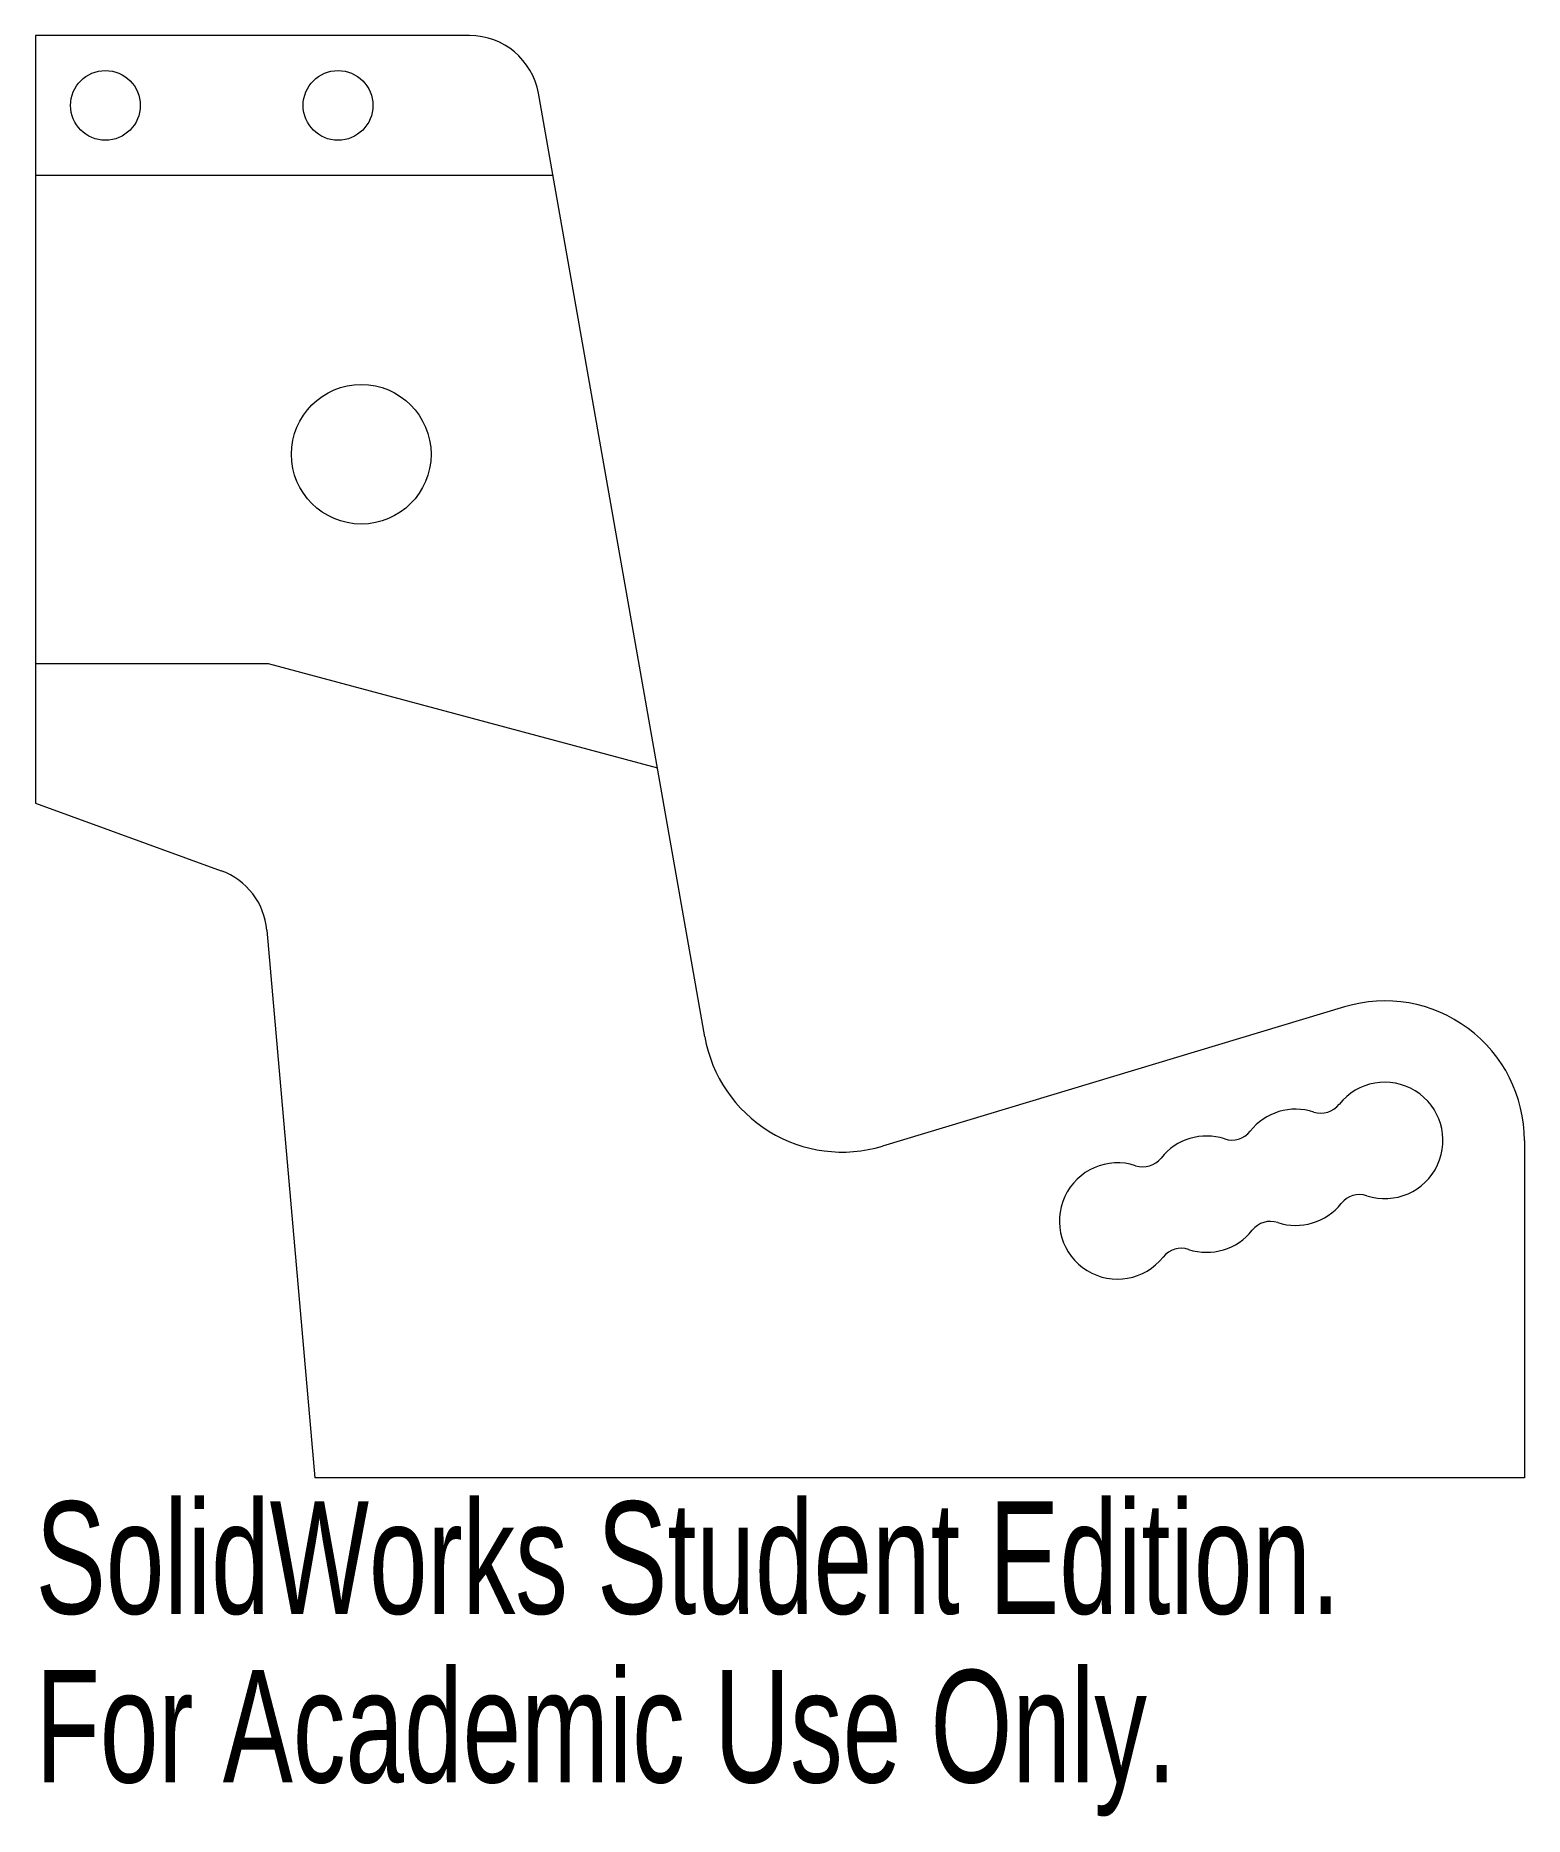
# Model space of a CAD drawing. Header units: millimetres. Extents: x -64 to 0, y -14.6 to 62.
import ezdxf

# ---------------------------------------------------------------- set-up
doc = ezdxf.new("R2010")
doc.units = ezdxf.units.MM
doc.styles.add('SLDTEXTSTYLE0', font='TXT', dxfattribs={"width": 0.7})

msp = doc.modelspace()

# ---------------------------------------------------------------- linework, layer by layer
at = {"color": 7, "linetype": 'Continuous', "lineweight": 15}
for p, q in [((-64, 62), (-64, 29)), ((-45.341, 62), (-64, 62)), ((-35.234, 18.958), (-42.387, 59.521)), ((-64, 56), (-41.766, 56)), ((-64, 35), (-54, 35)), ((-54, 35), (-37.273, 30.518)), ((-64, 29), (-56.022, 26.096)), ((-54.059, 23.539), (-52, 0)), ((-7.732, 20.245), (-27.593, 14.255)), ((0, 14.5), (0, 0)), ((0, 0), (-52, 0))]:
    msp.add_line(p, q, dxfattribs=at)
for centre, radius in [((-61, 59), 1.5), ((-51, 59), 1.5), ((-50, 44), 3)]:
    msp.add_circle(centre, radius, dxfattribs=at)
for centre, radius, start, end in [((-45.341, 59), 3, 10, 90), ((-57.048, 23.277), 3, 5, 70), ((-6, 14.5), 6, 0, 106.78057), ((-29.325, 20), 6, 190, 286.78057), ((-6, 14.5), 2.5, 251.93067, 141.63048), ((-9.83, 13.345), 2.5, 71.93067, 141.63048), ((-8.744, 16.673), 1, 251.93067, 321.63048), ((-13.659, 12.19), 2.5, 71.93067, 141.63048), ((-12.574, 15.518), 1, 251.93067, 321.63048), ((-17.489, 11.036), 2.5, 71.93067, 321.63048), ((-16.403, 14.363), 1, 251.93067, 321.63048), ((-9.83, 13.345), 2.5, 251.93067, 321.63048), ((-7.086, 11.173), 1, 71.93067, 141.63048), ((-10.915, 10.018), 1, 71.93067, 141.63048), ((-13.659, 12.19), 2.5, 251.93067, 321.63048), ((-14.745, 8.863), 1, 71.93067, 141.63048)]:
    msp.add_arc(centre, radius, start, end, dxfattribs=at)

# ---------------------------------------------------------------- texts
at = {"color": 7, "linetype": 'Continuous', "char_height": 4.83362, "attachment_point": 1, "style": 'SLDTEXTSTYLE0'}
for s, insert in [('SolidWorks Student Edition.', (-64, -1.02)), ('For Academic Use Only.', (-64, -8.27))]:
    msp.add_mtext(s, dxfattribs=dict(at, insert=insert))

doc.saveas('drawing.dxf')
